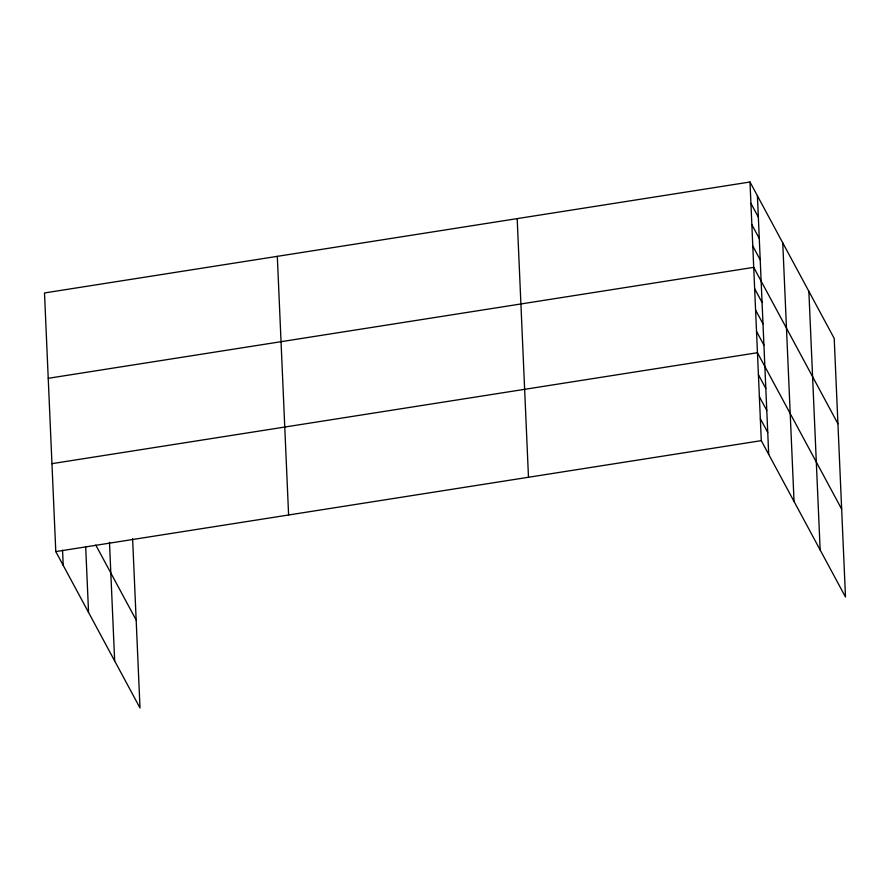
<?xml version="1.0" encoding="UTF-8"?>
<svg xmlns="http://www.w3.org/2000/svg" width="890" height="890" viewBox="0 0 890 890"><rect width="100%" height="100%" fill="white"/><g stroke="black" fill="none" stroke-linecap="round" stroke-linejoin="round"><path stroke-width="1.33" d="M749.992 182.005L761.295 440.65L845.5 597.045L834.208 338.4L749.992 182.005L44.5 292.955L55.792 551.6L140.008 707.995L132.61 538.695M48.227 378.306L753.719 267.356L837.935 423.762M51.954 463.657L757.446 352.718L841.662 509.113M55.792 551.6L761.295 440.65M750.926 203.343L758.347 217.115M751.861 224.681L759.27 238.453M752.784 246.018L760.205 259.791M754.653 288.705L762.074 302.478M755.588 310.043L762.997 323.815M756.522 331.38L763.932 345.153M758.414 374.701L765.823 388.474M759.37 396.684L766.791 410.457M760.327 418.667L767.747 432.44M95.809 545.103L136.17 620.052M808.865 291.341L820.157 549.987M782.755 242.848L794.047 501.493M757.412 195.778L768.704 454.423M517.179 218.617L528.482 477.263M277.313 256.342L288.605 514.987M109.481 542.31L114.665 660.925M85.674 546.482L88.555 612.431M62.556 550.254L63.212 565.373"/></g></svg>
